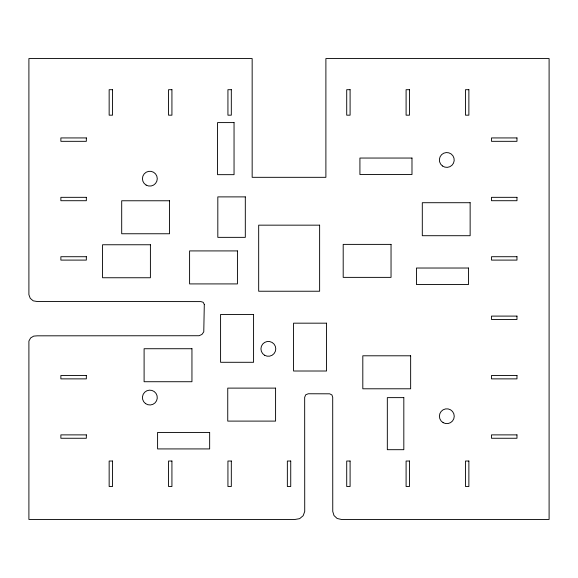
<?xml version="1.0" encoding="UTF-8"?>
<svg xmlns="http://www.w3.org/2000/svg" width="578" height="578" viewBox="0 0 578 578"><rect width="100%" height="100%" fill="white"/><g stroke="black" fill="none" stroke-linecap="round" stroke-linejoin="round"><path stroke-width="0.87" d="M204.301 304.382L203.774 331.844L201.946 334.431L199.07 335.731L37.252 335.825L33.697 336.114L30.627 337.935L28.9 341.056L28.9 519.434L295.12 519.434L299.635 518.668L303.183 515.692L304.722 511.465L304.671 397.317L305.683 394.817L308.276 393.762L329.684 393.813L331.938 394.962L332.704 397.317L332.755 511.465L334.005 515.547L337.126 518.473L341.302 519.434L549.1 519.434L549.1 58.566L325.891 58.566L325.891 177.323L252.16 177.323L252.16 58.566L28.9 58.566L28.9 294.686L30.244 298.335L33.221 300.835L37.108 301.506L200.841 301.6L203.145 302.272L204.301 304.382M112.537 89.698L109.155 89.698L109.155 115.174L112.537 115.174L112.537 89.698M171.926 89.698L168.545 89.698L168.545 115.174L171.926 115.174L171.926 89.698M231.316 89.698L227.934 89.698L227.934 115.174L231.316 115.174L231.316 89.698M350.095 89.698L346.713 89.698L346.713 115.174L350.095 115.174L350.095 89.698M409.477 89.698L406.096 89.698L406.096 115.174L409.477 115.174L409.477 89.698M468.874 89.698L465.492 89.698L465.492 115.174L468.874 115.174L468.874 89.698M234.047 122.594L217.552 122.594L217.552 174.664L234.047 174.664L234.047 122.594M86.339 137.932L60.871 137.932L60.871 141.321L86.339 141.321L86.339 137.932M516.97 137.932L491.502 137.932L491.502 141.321L516.97 141.321L516.97 137.932M411.984 158.047L359.921 158.047L359.921 174.542L411.984 174.542L411.984 158.047M245.31 196.888L217.819 196.888L217.819 237.356L245.31 237.356L245.31 196.888M86.339 197.329L60.871 197.329L60.871 200.711L86.339 200.711L86.339 197.329M516.97 197.329L491.502 197.329L491.502 200.711L516.97 200.711L516.97 197.329M169.542 200.768L121.698 200.768L121.698 233.758L169.542 233.758L169.542 200.768M470.138 202.712L422.301 202.712L422.301 235.708L470.138 235.708L470.138 202.712M319.627 225.16L258.677 225.16L258.677 291.233L319.627 291.233L319.627 225.16M391.039 244.386L343.195 244.386L343.195 277.375L391.039 277.375L391.039 244.386M150.403 244.761L102.566 244.761L102.566 277.751L150.403 277.751L150.403 244.761M237.428 250.917L189.591 250.917L189.591 283.914L237.428 283.914L237.428 250.917M86.339 256.719L60.871 256.719L60.871 260.1L86.339 260.1L86.339 256.719M516.97 256.719L491.502 256.719L491.502 260.1L516.97 260.1L516.97 256.719M468.505 268.026L416.435 268.026L416.435 284.521L468.505 284.521L468.505 268.026M253.576 314.461L220.586 314.461L220.586 362.29L253.576 362.29L253.576 314.461M516.97 316.101L491.502 316.101L491.502 319.49L516.97 319.49L516.97 316.101M326.548 323.174L293.559 323.174L293.559 371.011L326.548 371.011L326.548 323.174M191.947 348.729L144.103 348.729L144.103 381.726L191.947 381.726L191.947 348.729M410.647 355.795L362.811 355.795L362.811 388.792L410.647 388.792L410.647 355.795M86.339 375.49L60.871 375.49L60.871 378.872L86.339 378.872L86.339 375.49M516.97 375.49L491.502 375.49L491.502 378.872L516.97 378.872L516.97 375.49M275.583 388.113L227.746 388.113L227.746 421.102L275.583 421.102L275.583 388.113M403.82 397.628L387.325 397.628L387.325 449.691L403.82 449.691L403.82 397.628M209.655 432.431L157.592 432.431L157.592 448.925L209.655 448.925L209.655 432.431M86.339 434.88L60.871 434.88L60.871 438.261L86.339 438.261L86.339 434.88M516.97 434.88L491.502 434.88L491.502 438.261L516.97 438.261L516.97 434.88M112.537 461.027L109.155 461.027L109.155 486.503L112.537 486.503L112.537 461.027M171.926 461.027L168.545 461.027L168.545 486.503L171.926 486.503L171.926 461.027M231.316 461.027L227.934 461.027L227.934 486.503L231.316 486.503L231.316 461.027M290.734 461.027L287.353 461.027L287.353 486.503L290.734 486.503L290.734 461.027M350.095 461.027L346.713 461.027L346.713 486.503L350.095 486.503L350.095 461.027M409.477 461.027L406.096 461.027L406.096 486.503L409.477 486.503L409.477 461.027M468.874 461.027L465.492 461.027L465.492 486.503L468.874 486.503L468.874 461.027M442.445 165.973A7.42 7.42 0 0 0 454.171 160.72A7.42 7.42 0 0 0 443.752 153.192A7.42 7.42 0 0 0 442.445 165.973M146.147 185.097A7.42 7.42 0 0 0 157.274 178.674A7.42 7.42 0 0 0 146.147 172.244A7.42 7.42 0 0 0 146.147 185.097M145.512 403.581A7.42 7.42 0 0 0 157.245 398.314A7.42 7.42 0 0 0 146.819 390.793A7.42 7.42 0 0 0 145.512 403.581M264.645 355.282A7.427 7.427 0 0 0 275.778 348.852A7.427 7.427 0 0 0 264.645 342.422A7.427 7.427 0 0 0 264.645 355.282M443.109 422.655A7.42 7.42 0 0 0 454.243 416.225A7.42 7.42 0 0 0 443.109 409.802A7.42 7.42 0 0 0 443.109 422.655"/></g></svg>
